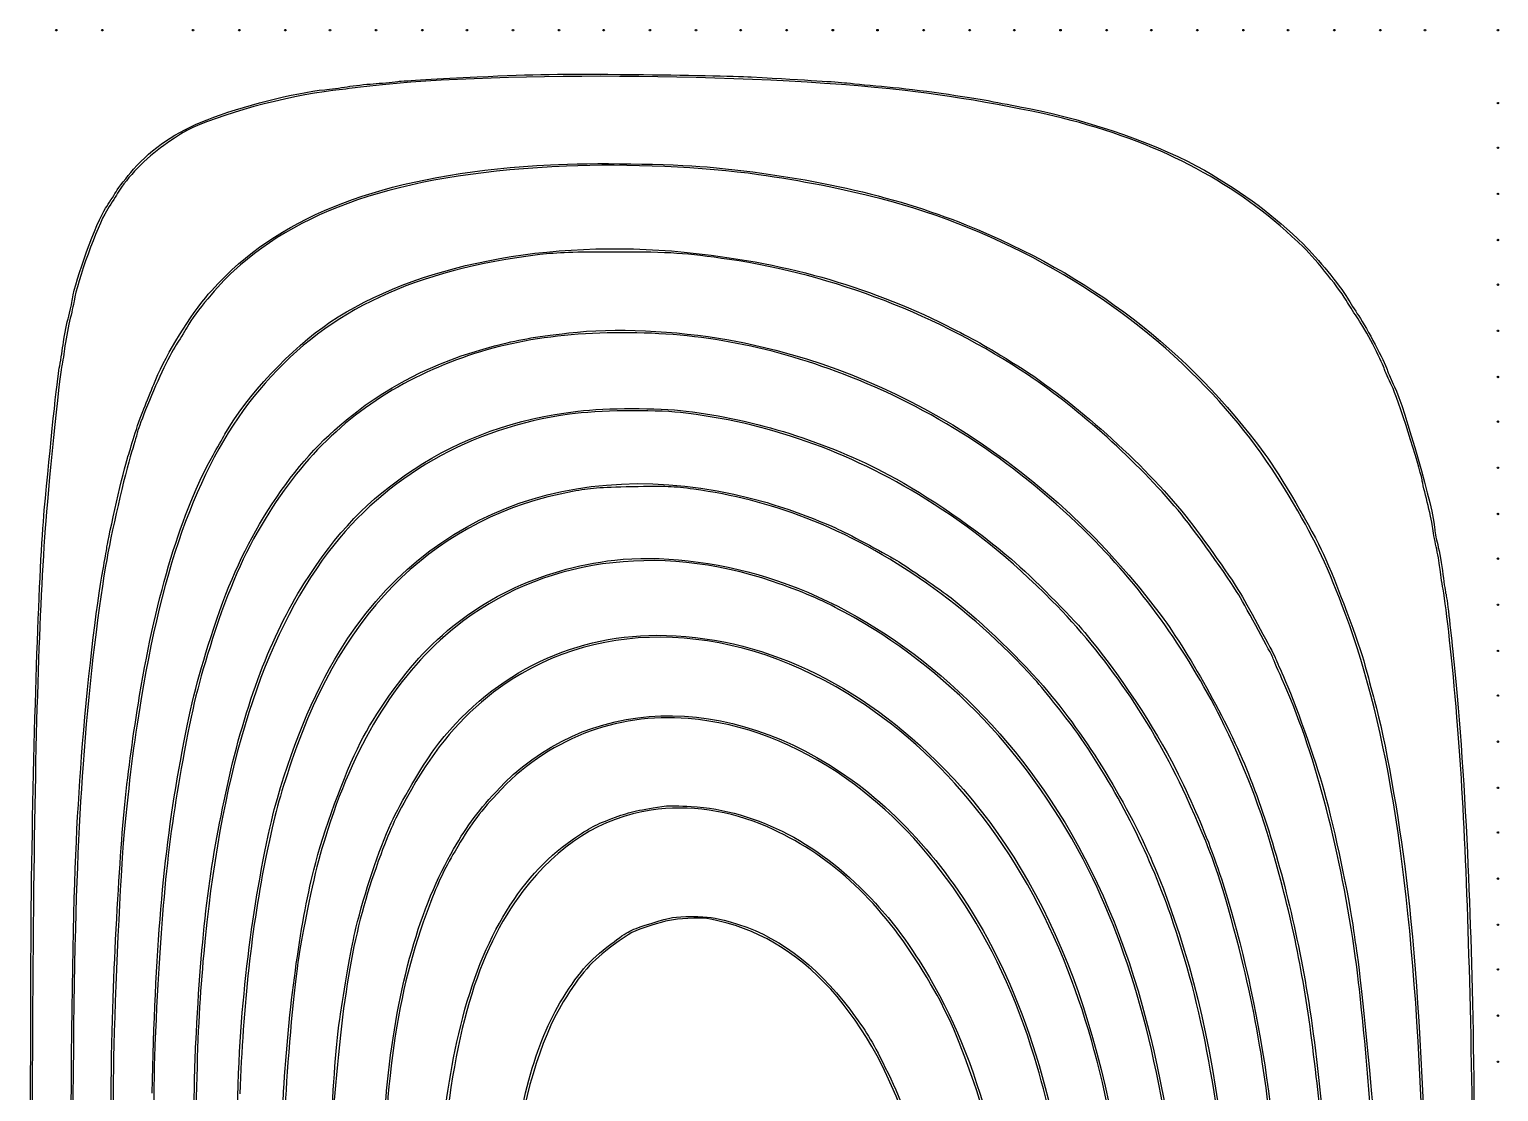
# Model space of a CAD drawing. Header units: millimetres. Extents: x 2 to 2088, y -91 to 1995.
# Drawn here: x 1058 to 2088, y 1251 to 1995 of the extents above; entities that cross this region are included whole.
import ezdxf

# ---------------------------------------------------------------- set-up
doc = ezdxf.new("R2010")
doc.units = ezdxf.units.MM
doc.layers.add('Image', color=7, linetype='CONTINUOUS')

msp = doc.modelspace()

# ---------------------------------------------------------------- linework, layer by layer
at = {"layer": 'Image', "color": 7}
for points in [[(1076.5494, 1994.544769)], [(1108.887, 1994.544769)], [(1172.5191, 1994.544769)], [(1204.8568, 1994.544769)], [(1237.1944, 1994.544769)], [(1268.4889, 1994.544769)], [(1300.8266, 1994.544769)], [(1333.1642, 1994.544769)], [(1364.4587, 1994.544769)], [(1396.7963, 1994.544769)], [(1429.134, 1994.544769)], [(1460.4285, 1994.544769)], [(1492.7661, 1994.544769)], [(1525.1037, 1994.544769)], [(1556.3982, 1994.544769)], [(1588.7359, 1994.544769)], [(1621.0735, 1994.544769)], [(1652.368, 1994.544769)], [(1684.7056, 1994.544769)], [(1717.0433, 1994.544769)], [(1748.3378, 1994.544769)], [(1780.6754, 1994.544769)], [(1813.013, 1994.544769)], [(1844.3075, 1994.544769)], [(1876.6452, 1994.544769)], [(1908.9828, 1994.544769)], [(1940.2773, 1994.544769)], [(1972.6149, 1994.544769)], [(2004.9526, 1994.544769)], [(2036.2471, 1994.544769)], [(2087.3614, 1994.544769)], [(2087.3614, 1943.430436)], [(2087.3614, 1912.135946)], [(2087.3614, 1879.79831)], [(2087.3614, 1847.46067)], [(2087.3614, 1816.16618)], [(2087.3614, 1783.82854)], [(2087.3614, 1751.4909)], [(2087.3614, 1720.19641)], [(2087.3614, 1687.85877)], [(2087.3614, 1655.52113)], [(2087.3614, 1624.22664)], [(2087.3614, 1591.889)], [(2087.3614, 1559.55136)], [(2087.3614, 1528.25687)], [(2087.3614, 1495.91923)], [(2087.3614, 1463.58159)], [(2087.3614, 1432.2871)], [(2087.3614, 1399.94946)], [(2087.3614, 1367.61182)], [(2087.3614, 1336.31733)], [(2087.3614, 1303.9797)], [(2087.3614, 1271.64206)]]:
    msp.add_lwpolyline(points, close=True, dxfattribs=at)
for points in [[(1076.5494, 1994.544769), (1076.5494, 1994.831635), (1076.7841, 1995.066344), (1077.071, 1995.066344)], [(1077.071, 1994.023194), (1076.7841, 1994.023194), (1076.5494, 1994.257903), (1076.5494, 1994.544769)], [(1077.071, 1995.066344), (1077.3578, 1995.066344), (1077.5925, 1994.831635), (1077.5925, 1994.544769)], [(1077.5925, 1994.544769), (1077.5925, 1994.257903), (1077.3578, 1994.023194), (1077.071, 1994.023194)], [(1108.887, 1994.544769), (1108.887, 1994.831635), (1109.1217, 1995.066344), (1109.4086, 1995.066344)], [(1109.4086, 1994.023194), (1109.1217, 1994.023194), (1108.887, 1994.257903), (1108.887, 1994.544769)], [(1109.4086, 1995.066344), (1109.6955, 1995.066344), (1109.9302, 1994.831635), (1109.9302, 1994.544769)], [(1109.9302, 1994.544769), (1109.9302, 1994.257903), (1109.6955, 1994.023194), (1109.4086, 1994.023194)], [(1172.5191, 1994.544769), (1172.5191, 1994.831635), (1172.7539, 1995.066344), (1173.0407, 1995.066344)], [(1173.0407, 1994.023194), (1172.7539, 1994.023194), (1172.5191, 1994.257903), (1172.5191, 1994.544769)], [(1173.0407, 1995.066344), (1173.3276, 1995.066344), (1173.5623, 1994.831635), (1173.5623, 1994.544769)], [(1173.5623, 1994.544769), (1173.5623, 1994.257903), (1173.3276, 1994.023194), (1173.0407, 1994.023194)], [(1204.8568, 1994.544769), (1204.8568, 1994.831635), (1205.0915, 1995.066344), (1205.3784, 1995.066344)], [(1205.3784, 1994.023194), (1205.0915, 1994.023194), (1204.8568, 1994.257903), (1204.8568, 1994.544769)], [(1205.3784, 1995.066344), (1205.6652, 1995.066344), (1205.8999, 1994.831635), (1205.8999, 1994.544769)], [(1205.8999, 1994.544769), (1205.8999, 1994.257903), (1205.6652, 1994.023194), (1205.3784, 1994.023194)], [(1237.1944, 1994.544769), (1237.1944, 1994.831635), (1237.4291, 1995.066344), (1237.716, 1995.066344)], [(1237.716, 1994.023194), (1237.4291, 1994.023194), (1237.1944, 1994.257903), (1237.1944, 1994.544769)], [(1237.716, 1995.066344), (1238.0029, 1995.066344), (1238.2376, 1994.831635), (1238.2376, 1994.544769)], [(1238.2376, 1994.544769), (1238.2376, 1994.257903), (1238.0029, 1994.023194), (1237.716, 1994.023194)], [(1268.4889, 1994.544769), (1268.4889, 1994.831635), (1268.7236, 1995.066344), (1269.0105, 1995.066344)], [(1269.0105, 1994.023194), (1268.7236, 1994.023194), (1268.4889, 1994.257903), (1268.4889, 1994.544769)], [(1269.0105, 1995.066344), (1269.2974, 1995.066344), (1269.5321, 1994.831635), (1269.5321, 1994.544769)], [(1269.5321, 1994.544769), (1269.5321, 1994.257903), (1269.2974, 1994.023194), (1269.0105, 1994.023194)], [(1300.8266, 1994.544769), (1300.8266, 1994.831635), (1301.0613, 1995.066344), (1301.3481, 1995.066344)], [(1301.3481, 1994.023194), (1301.0613, 1994.023194), (1300.8266, 1994.257903), (1300.8266, 1994.544769)], [(1301.3481, 1995.066344), (1301.635, 1995.066344), (1301.8697, 1994.831635), (1301.8697, 1994.544769)], [(1301.8697, 1994.544769), (1301.8697, 1994.257903), (1301.635, 1994.023194), (1301.3481, 1994.023194)], [(1333.1642, 1994.544769), (1333.1642, 1994.831635), (1333.3989, 1995.066344), (1333.6858, 1995.066344)], [(1333.6858, 1994.023194), (1333.3989, 1994.023194), (1333.1642, 1994.257903), (1333.1642, 1994.544769)], [(1333.6858, 1995.066344), (1333.9726, 1995.066344), (1334.2073, 1994.831635), (1334.2073, 1994.544769)], [(1334.2073, 1994.544769), (1334.2073, 1994.257903), (1333.9726, 1994.023194), (1333.6858, 1994.023194)], [(1364.4587, 1994.544769), (1364.4587, 1994.831635), (1364.6934, 1995.066344), (1364.9803, 1995.066344)], [(1364.9803, 1994.023194), (1364.6934, 1994.023194), (1364.4587, 1994.257903), (1364.4587, 1994.544769)], [(1364.9803, 1995.066344), (1365.2671, 1995.066344), (1365.5018, 1994.831635), (1365.5018, 1994.544769)], [(1365.5018, 1994.544769), (1365.5018, 1994.257903), (1365.2671, 1994.023194), (1364.9803, 1994.023194)], [(1396.7963, 1994.544769), (1396.7963, 1994.831635), (1397.031, 1995.066344), (1397.3179, 1995.066344)], [(1397.3179, 1994.023194), (1397.031, 1994.023194), (1396.7963, 1994.257903), (1396.7963, 1994.544769)], [(1397.3179, 1995.066344), (1397.6048, 1995.066344), (1397.8395, 1994.831635), (1397.8395, 1994.544769)], [(1397.8395, 1994.544769), (1397.8395, 1994.257903), (1397.6048, 1994.023194), (1397.3179, 1994.023194)], [(1429.134, 1994.544769), (1429.134, 1994.831635), (1429.3687, 1995.066344), (1429.6555, 1995.066344)], [(1429.6555, 1994.023194), (1429.3687, 1994.023194), (1429.134, 1994.257903), (1429.134, 1994.544769)], [(1429.6555, 1995.066344), (1429.9424, 1995.066344), (1430.1771, 1994.831635), (1430.1771, 1994.544769)], [(1430.1771, 1994.544769), (1430.1771, 1994.257903), (1429.9424, 1994.023194), (1429.6555, 1994.023194)], [(1460.4285, 1994.544769), (1460.4285, 1994.831635), (1460.6632, 1995.066344), (1460.95, 1995.066344)], [(1460.95, 1994.023194), (1460.6632, 1994.023194), (1460.4285, 1994.257903), (1460.4285, 1994.544769)], [(1460.95, 1995.066344), (1461.2369, 1995.066344), (1461.4716, 1994.831635), (1461.4716, 1994.544769)], [(1461.4716, 1994.544769), (1461.4716, 1994.257903), (1461.2369, 1994.023194), (1460.95, 1994.023194)], [(1492.7661, 1994.544769), (1492.7661, 1994.831635), (1493.0008, 1995.066344), (1493.2877, 1995.066344)], [(1493.2877, 1994.023194), (1493.0008, 1994.023194), (1492.7661, 1994.257903), (1492.7661, 1994.544769)], [(1493.2877, 1995.066344), (1493.5745, 1995.066344), (1493.8092, 1994.831635), (1493.8092, 1994.544769)], [(1493.8092, 1994.544769), (1493.8092, 1994.257903), (1493.5745, 1994.023194), (1493.2877, 1994.023194)], [(1525.1037, 1994.544769), (1525.1037, 1994.831635), (1525.3384, 1995.066344), (1525.6253, 1995.066344)], [(1525.6253, 1994.023194), (1525.3384, 1994.023194), (1525.1037, 1994.257903), (1525.1037, 1994.544769)], [(1525.6253, 1995.066344), (1525.9122, 1995.066344), (1526.1469, 1994.831635), (1526.1469, 1994.544769)], [(1526.1469, 1994.544769), (1526.1469, 1994.257903), (1525.9122, 1994.023194), (1525.6253, 1994.023194)], [(1556.3982, 1994.544769), (1556.3982, 1994.831635), (1556.6329, 1995.066344), (1556.9198, 1995.066344)], [(1556.9198, 1994.023194), (1556.6329, 1994.023194), (1556.3982, 1994.257903), (1556.3982, 1994.544769)], [(1556.9198, 1995.066344), (1557.2067, 1995.066344), (1557.4414, 1994.831635), (1557.4414, 1994.544769)], [(1557.4414, 1994.544769), (1557.4414, 1994.257903), (1557.2067, 1994.023194), (1556.9198, 1994.023194)], [(1588.7359, 1994.544769), (1588.7359, 1994.831635), (1588.9706, 1995.066344), (1589.2574, 1995.066344)], [(1589.2574, 1994.023194), (1588.9706, 1994.023194), (1588.7359, 1994.257903), (1588.7359, 1994.544769)], [(1589.2574, 1995.066344), (1589.5443, 1995.066344), (1589.779, 1994.831635), (1589.779, 1994.544769)], [(1589.779, 1994.544769), (1589.779, 1994.257903), (1589.5443, 1994.023194), (1589.2574, 1994.023194)], [(1621.0735, 1994.544769), (1621.0735, 1994.831635), (1621.3082, 1995.066344), (1621.5951, 1995.066344)], [(1621.5951, 1994.023194), (1621.3082, 1994.023194), (1621.0735, 1994.257903), (1621.0735, 1994.544769)], [(1621.5951, 1995.066344), (1621.8819, 1995.066344), (1622.1166, 1994.831635), (1622.1166, 1994.544769)], [(1622.1166, 1994.544769), (1622.1166, 1994.257903), (1621.8819, 1994.023194), (1621.5951, 1994.023194)], [(1652.368, 1994.544769), (1652.368, 1994.831635), (1652.6027, 1995.066344), (1652.8896, 1995.066344)], [(1652.8896, 1994.023194), (1652.6027, 1994.023194), (1652.368, 1994.257903), (1652.368, 1994.544769)], [(1652.8896, 1995.066344), (1653.1764, 1995.066344), (1653.4111, 1994.831635), (1653.4111, 1994.544769)], [(1653.4111, 1994.544769), (1653.4111, 1994.257903), (1653.1764, 1994.023194), (1652.8896, 1994.023194)], [(1684.7056, 1994.544769), (1684.7056, 1994.831635), (1684.9403, 1995.066344), (1685.2272, 1995.066344)], [(1685.2272, 1994.023194), (1684.9403, 1994.023194), (1684.7056, 1994.257903), (1684.7056, 1994.544769)], [(1685.2272, 1995.066344), (1685.5141, 1995.066344), (1685.7488, 1994.831635), (1685.7488, 1994.544769)], [(1685.7488, 1994.544769), (1685.7488, 1994.257903), (1685.5141, 1994.023194), (1685.2272, 1994.023194)], [(1717.0433, 1994.544769), (1717.0433, 1994.831635), (1717.278, 1995.066344), (1717.5648, 1995.066344)], [(1717.5648, 1994.023194), (1717.278, 1994.023194), (1717.0433, 1994.257903), (1717.0433, 1994.544769)], [(1717.5648, 1995.066344), (1717.8517, 1995.066344), (1718.0864, 1994.831635), (1718.0864, 1994.544769)], [(1718.0864, 1994.544769), (1718.0864, 1994.257903), (1717.8517, 1994.023194), (1717.5648, 1994.023194)], [(1748.3378, 1994.544769), (1748.3378, 1994.831635), (1748.5725, 1995.066344), (1748.8593, 1995.066344)], [(1748.8593, 1994.023194), (1748.5725, 1994.023194), (1748.3378, 1994.257903), (1748.3378, 1994.544769)], [(1748.8593, 1995.066344), (1749.1462, 1995.066344), (1749.3809, 1994.831635), (1749.3809, 1994.544769)], [(1749.3809, 1994.544769), (1749.3809, 1994.257903), (1749.1462, 1994.023194), (1748.8593, 1994.023194)], [(1780.6754, 1994.544769), (1780.6754, 1994.831635), (1780.9101, 1995.066344), (1781.197, 1995.066344)], [(1781.197, 1994.023194), (1780.9101, 1994.023194), (1780.6754, 1994.257903), (1780.6754, 1994.544769)], [(1781.197, 1995.066344), (1781.4838, 1995.066344), (1781.7185, 1994.831635), (1781.7185, 1994.544769)], [(1781.7185, 1994.544769), (1781.7185, 1994.257903), (1781.4838, 1994.023194), (1781.197, 1994.023194)], [(1813.013, 1994.544769), (1813.013, 1994.831635), (1813.2477, 1995.066344), (1813.5346, 1995.066344)], [(1813.5346, 1994.023194), (1813.2477, 1994.023194), (1813.013, 1994.257903), (1813.013, 1994.544769)], [(1813.5346, 1995.066344), (1813.8215, 1995.066344), (1814.0562, 1994.831635), (1814.0562, 1994.544769)], [(1814.0562, 1994.544769), (1814.0562, 1994.257903), (1813.8215, 1994.023194), (1813.5346, 1994.023194)], [(1844.3075, 1994.544769), (1844.3075, 1994.831635), (1844.5422, 1995.066344), (1844.8291, 1995.066344)], [(1844.8291, 1994.023194), (1844.5422, 1994.023194), (1844.3075, 1994.257903), (1844.3075, 1994.544769)], [(1844.8291, 1995.066344), (1845.116, 1995.066344), (1845.3507, 1994.831635), (1845.3507, 1994.544769)], [(1845.3507, 1994.544769), (1845.3507, 1994.257903), (1845.116, 1994.023194), (1844.8291, 1994.023194)], [(1876.6452, 1994.544769), (1876.6452, 1994.831635), (1876.8799, 1995.066344), (1877.1667, 1995.066344)], [(1877.1667, 1994.023194), (1876.8799, 1994.023194), (1876.6452, 1994.257903), (1876.6452, 1994.544769)], [(1877.1667, 1995.066344), (1877.4536, 1995.066344), (1877.6883, 1994.831635), (1877.6883, 1994.544769)], [(1877.6883, 1994.544769), (1877.6883, 1994.257903), (1877.4536, 1994.023194), (1877.1667, 1994.023194)], [(1908.9828, 1994.544769), (1908.9828, 1994.831635), (1909.2175, 1995.066344), (1909.5044, 1995.066344)], [(1909.5044, 1994.023194), (1909.2175, 1994.023194), (1908.9828, 1994.257903), (1908.9828, 1994.544769)], [(1909.5044, 1995.066344), (1909.7912, 1995.066344), (1910.026, 1994.831635), (1910.026, 1994.544769)], [(1910.026, 1994.544769), (1910.026, 1994.257903), (1909.7912, 1994.023194), (1909.5044, 1994.023194)], [(1940.2773, 1994.544769), (1940.2773, 1994.831635), (1940.512, 1995.066344), (1940.7989, 1995.066344)], [(1940.7989, 1994.023194), (1940.512, 1994.023194), (1940.2773, 1994.257903), (1940.2773, 1994.544769)], [(1940.7989, 1995.066344), (1941.0857, 1995.066344), (1941.3204, 1994.831635), (1941.3204, 1994.544769)], [(1941.3204, 1994.544769), (1941.3204, 1994.257903), (1941.0857, 1994.023194), (1940.7989, 1994.023194)], [(1972.6149, 1994.544769), (1972.6149, 1994.831635), (1972.8496, 1995.066344), (1973.1365, 1995.066344)], [(1973.1365, 1994.023194), (1972.8496, 1994.023194), (1972.6149, 1994.257903), (1972.6149, 1994.544769)], [(1973.1365, 1995.066344), (1973.4234, 1995.066344), (1973.6581, 1994.831635), (1973.6581, 1994.544769)], [(1973.6581, 1994.544769), (1973.6581, 1994.257903), (1973.4234, 1994.023194), (1973.1365, 1994.023194)], [(2004.9526, 1994.544769), (2004.9526, 1994.831635), (2005.1873, 1995.066344), (2005.4741, 1995.066344)], [(2005.4741, 1994.023194), (2005.1873, 1994.023194), (2004.9526, 1994.257903), (2004.9526, 1994.544769)], [(2005.4741, 1995.066344), (2005.761, 1995.066344), (2005.9957, 1994.831635), (2005.9957, 1994.544769)], [(2005.9957, 1994.544769), (2005.9957, 1994.257903), (2005.761, 1994.023194), (2005.4741, 1994.023194)], [(2036.2471, 1994.544769), (2036.2471, 1994.831635), (2036.4818, 1995.066344), (2036.7686, 1995.066344)], [(2036.7686, 1994.023194), (2036.4818, 1994.023194), (2036.2471, 1994.257903), (2036.2471, 1994.544769)], [(2036.7686, 1995.066344), (2037.0555, 1995.066344), (2037.2902, 1994.831635), (2037.2902, 1994.544769)], [(2037.2902, 1994.544769), (2037.2902, 1994.257903), (2037.0555, 1994.023194), (2036.7686, 1994.023194)], [(2087.3614, 1994.544769), (2087.3614, 1994.831635), (2087.5961, 1995.066344), (2087.883, 1995.066344)], [(2087.883, 1994.023194), (2087.5961, 1994.023194), (2087.3614, 1994.257903), (2087.3614, 1994.544769)], [(2087.883, 1995.066344), (2088.1698, 1995.066344), (2088.4045, 1994.831635), (2088.4045, 1994.544769)], [(2088.4045, 1994.544769), (2088.4045, 1994.257903), (2088.1698, 1994.023194), (2087.883, 1994.023194)], [(1672.1878, 1952.273314), (1562.216, 1964.637251), (1376.4509, 1965.629819), (1288.3088, 1954.324431)], [(1299.2618, 1956.962547), (1304.4254, 1957.321424), (1312.1708, 1958.04653), (1316.4738, 1958.573895)], [(1316.4738, 1958.573895), (1320.7768, 1959.10126), (1345.8906, 1960.542278), (1372.2823, 1961.776158)], [(1372.2823, 1961.776158), (1414.0095, 1963.727014), (1428.3613, 1963.942737), (1482.3346, 1963.430365)], [(1482.3346, 1963.430365), (1516.4717, 1963.106298), (1553.3209, 1962.351427), (1564.2218, 1961.752873)], [(1564.2218, 1961.752873), (1607.045, 1959.401511), (1621.986, 1958.461753), (1631.505, 1957.520897)], [(1631.505, 1957.520897), (1636.9555, 1956.982174), (1649.6297, 1955.786094), (1659.67, 1954.862941)], [(1271.0968, 1952.232866), (1238.4706, 1948.451584), (1190.1551, 1935.258067), (1168.5265, 1924.22396)], [(1182.9506, 1931.755259), (1206.2488, 1940.970184), (1244.8788, 1950.849762), (1265.3595, 1952.831192)], [(1265.3595, 1952.831192), (1269.0887, 1953.191985), (1276.13, 1954.122323), (1281.0067, 1954.898612)], [(1288.3088, 1954.324431), (1284.0058, 1953.772515), (1276.2604, 1952.831311), (1271.0968, 1952.232866)], [(1281.0067, 1954.898612), (1285.8834, 1955.6749), (1294.0982, 1956.603671), (1299.2618, 1956.962547)], [(1659.67, 1954.862941), (1680.8532, 1952.915266), (1714.788, 1948.162328), (1734.2552, 1944.416482)], [(1794.4493, 1929.799495), (1765.9719, 1937.77457), (1710.5746, 1947.957557), (1672.1878, 1952.273314)], [(1734.2552, 1944.416482), (1741.7138, 1942.981329), (1752.9798, 1940.812783), (1759.2908, 1939.59749)], [(1759.2908, 1939.59749), (1801.065, 1931.553229), (1853.0773, 1913.255838), (1882.0915, 1896.39752)], [(2087.3614, 1943.430436), (2087.3614, 1943.717302), (2087.5961, 1943.952011), (2087.883, 1943.952011)], [(2087.883, 1942.908861), (2087.5961, 1942.908861), (2087.3614, 1943.14357), (2087.3614, 1943.430436)], [(2087.883, 1943.952011), (2088.1698, 1943.952011), (2088.4045, 1943.717302), (2088.4045, 1943.430436)], [(2088.4045, 1943.430436), (2088.4045, 1943.14357), (2088.1698, 1942.908861), (2087.883, 1942.908861)], [(1131.2901, 1897.04095), (1144.6999, 1912.323685), (1160.2636, 1922.782046), (1182.9506, 1931.755259)], [(1951.5854, 1842.39523), (1909.064, 1883.91619), (1859.1494, 1911.680354), (1794.4493, 1929.799495)], [(1168.5265, 1924.22396), (1166.2692, 1923.072359), (1159.0854, 1918.388301), (1152.5627, 1913.814941)], [(1152.5627, 1913.814941), (1139.9344, 1904.960765), (1126.8258, 1891.43043), (1120.0396, 1880.24553)], [(2087.3614, 1912.135946), (2087.3614, 1912.422812), (2087.5961, 1912.657521), (2087.883, 1912.657521)], [(2087.883, 1911.614371), (2087.5961, 1911.614371), (2087.3614, 1911.84908), (2087.3614, 1912.135946)], [(2087.883, 1912.657521), (2088.1698, 1912.657521), (2088.4045, 1912.422812), (2088.4045, 1912.135946)], [(2088.4045, 1912.135946), (2088.4045, 1911.84908), (2088.1698, 1911.614371), (2087.883, 1911.614371)], [(1118.9929, 1881.27966), (1120.8786, 1884.38933), (1126.4124, 1891.48191), (1131.2901, 1897.04095)], [(1200.2781, 1826.64465), (1249.0397, 1871.24331), (1320.3229, 1894.72566), (1423.6339, 1900.223278)], [(1434.7261, 1899.23219), (1324.515, 1894.54762), (1251.3154, 1871.50119), (1201.4768, 1825.79519)], [(1423.6339, 1900.223278), (1452.3184, 1901.749703), (1508.354, 1900.947679), (1533.4489, 1898.65152)], [(1569.4376, 1893.25677), (1531.2995, 1898.64688), (1477.3039, 1901.041974), (1434.7261, 1899.23219)], [(1533.4489, 1898.65152), (1603.1268, 1892.27607), (1663.7221, 1878.76613), (1714.7713, 1858.22507)], [(1882.0915, 1896.39752), (1910.9117, 1879.65192), (1930.6578, 1864.89327), (1951.5844, 1844.45699)], [(1654.4543, 1876.58599), (1629.6849, 1883.02242), (1598.2822, 1889.1801), (1569.4376, 1893.25677)], [(1111.657, 1869.77919), (1113.806, 1872.99478), (1117.1071, 1878.16999), (1118.9929, 1881.27966)], [(1120.0396, 1880.24553), (1118.1499, 1877.1309), (1114.6732, 1871.53135), (1112.3137, 1867.80209)], [(1877.817, 1749.87885), (1818.6505, 1809.72931), (1739.9637, 1854.36602), (1654.4543, 1876.58599)], [(2087.3614, 1879.79831), (2087.3614, 1880.08517), (2087.5961, 1880.31988), (2087.883, 1880.31988)], [(2087.883, 1879.27673), (2087.5961, 1879.27673), (2087.3614, 1879.51144), (2087.3614, 1879.79831)], [(2087.883, 1880.31988), (2088.1698, 1880.31988), (2088.4045, 1880.08517), (2088.4045, 1879.79831)], [(2088.4045, 1879.79831), (2088.4045, 1879.51144), (2088.1698, 1879.27673), (2087.883, 1879.27673)], [(1088.4707, 1806.25626), (1090.2753, 1819.02883), (1105.3606, 1860.35762), (1111.657, 1869.77919)], [(1112.3137, 1867.80209), (1105.8767, 1857.62849), (1091.7338, 1818.4657), (1089.5225, 1804.69153)], [(1714.7713, 1858.22507), (1802.3772, 1822.97442), (1870.3389, 1770.88282), (1924.4443, 1697.51393)], [(1269.0105, 1789.84258), (1328.7983, 1829.90679), (1422.2623, 1848.41331), (1517.2801, 1839.00173)], [(1951.5844, 1844.45699), (1961.65, 1834.62721), (1976.9133, 1815.9646), (1982.3855, 1806.79591)], [(2087.3614, 1847.46067), (2087.3614, 1847.74753), (2087.5961, 1847.98224), (2087.883, 1847.98224)], [(2087.883, 1846.93909), (2087.5961, 1846.93909), (2087.3614, 1847.1738), (2087.3614, 1847.46067)], [(2087.883, 1847.98224), (2088.1698, 1847.98224), (2088.4045, 1847.74753), (2088.4045, 1847.46067)], [(2088.4045, 1847.46067), (2088.4045, 1847.1738), (2088.1698, 1846.93909), (2087.883, 1846.93909)], [(1416.0946, 1837.21096), (1328.648, 1826.64652), (1268.6689, 1798.618), (1223.4452, 1747.18508)], [(1469.8168, 1839.05484), (1439.2877, 1839.09214), (1428.6408, 1838.72667), (1416.0946, 1837.21096)], [(1549.0962, 1833.83125), (1517.7147, 1838.39175), (1508.365, 1839.00778), (1469.8168, 1839.05484)], [(1517.2801, 1839.00173), (1586.1217, 1832.18292), (1644.3387, 1815.90641), (1701.396, 1787.52592)], [(1758.7693, 1752.6997), (1696.0999, 1794.58433), (1622.0837, 1823.22436), (1549.0962, 1833.83125)], [(1982.5548, 1803.64838), (1977.5569, 1812.42474), (1960.7726, 1833.42415), (1951.5854, 1842.39523)], [(1201.4768, 1825.79519), (1190.369, 1815.60836), (1175.0128, 1797.10442), (1168.8135, 1786.43641)], [(1181.8539, 1807.21518), (1186.3134, 1812.71196), (1194.6042, 1821.45522), (1200.2781, 1826.64465)], [(2087.3614, 1816.16618), (2087.3614, 1816.45304), (2087.5961, 1816.68775), (2087.883, 1816.68775)], [(2087.883, 1815.6446), (2087.5961, 1815.6446), (2087.3614, 1815.87931), (2087.3614, 1816.16618)], [(2087.883, 1816.68775), (2088.1698, 1816.68775), (2088.4045, 1816.45304), (2088.4045, 1816.16618)], [(2088.4045, 1816.16618), (2088.4045, 1815.87931), (2088.1698, 1815.6446), (2087.883, 1815.6446)], [(1085.3471, 1792.17374), (1086.7003, 1797.33733), (1088.1059, 1803.67446), (1088.4707, 1806.25626)], [(1089.5225, 1804.69153), (1089.1541, 1802.3966), (1087.7629, 1796.05947), (1086.4311, 1790.60901)], [(1145.3736, 1746.19535), (1152.3708, 1764.07361), (1167.8239, 1789.92172), (1181.8539, 1807.21518)], [(1982.3855, 1806.79591), (1984.1036, 1803.9173), (1987.6947, 1798.27616), (1990.3658, 1794.26003)], [(1989.8582, 1792.17374), (1987.4749, 1795.61613), (1984.1884, 1800.77972), (1982.5548, 1803.64838)], [(1990.3658, 1794.26003), (1996.2758, 1785.37396), (2008.3799, 1762.44062), (2010.1863, 1756.70665)], [(1081.8091, 1773.91862), (1082.4019, 1778.79534), (1083.994, 1787.01014), (1085.3471, 1792.17374)], [(1086.4311, 1790.60901), (1085.0992, 1785.15855), (1083.5074, 1776.47433), (1082.8936, 1771.31074)], [(1168.8135, 1786.43641), (1166.6464, 1782.70715), (1163.1879, 1777.07414), (1161.1279, 1773.91862)], [(1195.2529, 1711.32964), (1210.1339, 1737.86464), (1241.8922, 1771.67044), (1269.0105, 1789.84258)], [(1473.9894, 1782.51055), (1416.7687, 1782.33904), (1372.7632, 1772.74477), (1328.6214, 1750.81677)], [(1384.3415, 1773.26348), (1401.0052, 1777.64833), (1410.6717, 1779.33426), (1436.436, 1782.3493)], [(1436.436, 1782.3493), (1468.414, 1786.0915), (1510.6125, 1784.24422), (1548.5746, 1777.44033)], [(1634.1009, 1751.47366), (1579.7358, 1772.83133), (1528.9532, 1782.6753), (1473.9894, 1782.51055)], [(1701.396, 1787.52592), (1720.8737, 1777.83766), (1727.1713, 1774.26769), (1751.2857, 1759.24464)], [(2008.0857, 1757.67121), (2006.1699, 1763.57345), (1994.9327, 1784.84417), (1989.8582, 1792.17374)], [(2087.3614, 1783.82854), (2087.3614, 1784.1154), (2087.5961, 1784.35011), (2087.883, 1784.35011)], [(2087.883, 1783.30696), (2087.5961, 1783.30696), (2087.3614, 1783.54167), (2087.3614, 1783.82854)], [(2087.883, 1784.35011), (2088.1698, 1784.35011), (2088.4045, 1784.1154), (2088.4045, 1783.82854)], [(2088.4045, 1783.82854), (2088.4045, 1783.54167), (2088.1698, 1783.30696), (2087.883, 1783.30696)], [(1079.1842, 1757.7498), (1080.0352, 1761.76592), (1081.2164, 1769.04189), (1081.8091, 1773.91862)], [(1161.1279, 1773.91862), (1156.0171, 1766.08968), (1146.6405, 1746.17664), (1139.6893, 1728.3893)], [(1275.9683, 1717.6026), (1306.7921, 1744.14841), (1341.5628, 1762.00678), (1384.3415, 1773.26348)], [(1548.5746, 1777.44033), (1666.9237, 1756.2288), (1773.8095, 1688.15021), (1851.7014, 1584.37019)], [(1082.8936, 1771.31074), (1082.2799, 1766.14715), (1081.3055, 1760.28271), (1080.7284, 1758.27866)], [(1068.7064, 1658.129), (1072.7797, 1702.70348), (1077.9633, 1751.98782), (1079.1842, 1757.7498)], [(1080.7284, 1758.27866), (1079.4906, 1753.98052), (1070.8717, 1668.96604), (1069.306, 1645.61121)], [(1802.0684, 1639.8977), (1752.1512, 1689.86388), (1696.0267, 1727.14574), (1634.1009, 1751.47366)], [(1751.2857, 1759.24464), (1789.9878, 1735.13357), (1839.615, 1690.76793), (1869.0695, 1653.94847)], [(1863.6655, 1658.129), (1835.3908, 1691.83179), (1793.9777, 1729.16842), (1758.7693, 1752.6997)], [(2013.5176, 1745.36646), (2011.2609, 1749.88237), (2008.8165, 1755.4195), (2008.0857, 1757.67121)], [(2010.1863, 1756.70665), (2010.9093, 1754.41172), (2013.2505, 1749.01342), (2015.3891, 1744.71043)], [(2087.3614, 1751.4909), (2087.3614, 1751.77776), (2087.5961, 1752.01247), (2087.883, 1752.01247)], [(2087.883, 1750.96932), (2087.5961, 1750.96932), (2087.3614, 1751.20403), (2087.3614, 1751.4909)], [(2087.883, 1752.01247), (2088.1698, 1752.01247), (2088.4045, 1751.77776), (2088.4045, 1751.4909)], [(2088.4045, 1751.4909), (2088.4045, 1751.20403), (2088.1698, 1750.96932), (2087.883, 1750.96932)], [(1223.4452, 1747.18508), (1181.0245, 1698.93992), (1153.4871, 1628.85079), (1136.6105, 1526.17057)], [(1138.4985, 1729.27878), (1140.5006, 1734.03693), (1143.5944, 1741.64938), (1145.3736, 1746.19535)], [(1328.6214, 1750.81677), (1285.0218, 1729.1581), (1250.7927, 1696.95069), (1223.4638, 1651.87011)], [(1944.636, 1662.76831), (1924.4583, 1697.08664), (1905.248, 1722.13075), (1877.817, 1749.87885)], [(2034.6909, 1679.51357), (2033.1623, 1688.57711), (2017.4031, 1737.5912), (2013.5176, 1745.36646)], [(2015.3891, 1744.71043), (2021.9843, 1731.44014), (2043.5491, 1655.59851), (2043.5491, 1645.67401)], [(1131.7151, 1709.98051), (1133.4439, 1715.83642), (1136.4964, 1724.52064), (1138.4985, 1729.27878)], [(1139.6893, 1728.3893), (1136.5176, 1720.27328), (1133.9226, 1713.21911), (1133.9226, 1712.71337)], [(1437.0188, 1725.43098), (1367.5925, 1715.90054), (1308.2345, 1681.98668), (1267.8296, 1628.76577)], [(1327.9484, 1686.93348), (1360.5266, 1708.54991), (1399.6337, 1722.39231), (1442.6949, 1727.54926)], [(1514.6722, 1726.5295), (1495.1081, 1728.65798), (1456.5532, 1728.11257), (1437.0188, 1725.43098)], [(1442.6949, 1727.54926), (1462.8573, 1729.96388), (1498.3665, 1729.99365), (1518.8448, 1727.61306)], [(1686.6766, 1665.94997), (1632.6464, 1699.52918), (1574.4493, 1720.02604), (1514.6722, 1726.5295)], [(1518.8448, 1727.61306), (1566.0962, 1722.12023), (1618.0082, 1705.79364), (1660.6786, 1683.00564)], [(2087.3614, 1720.19641), (2087.3614, 1720.48328), (2087.5961, 1720.71798), (2087.883, 1720.71798)], [(2087.883, 1720.71798), (2088.1698, 1720.71798), (2088.4045, 1720.48328), (2088.4045, 1720.19641)], [(1133.9226, 1712.71337), (1133.9226, 1712.20763), (1132.1046, 1705.93903), (1129.8826, 1698.78315)], [(1187.0433, 1696.72554), (1189.7889, 1701.60227), (1193.4832, 1708.17411), (1195.2529, 1711.32964)], [(1222.4053, 1652.91326), (1238.7583, 1679.78995), (1255.4011, 1699.88991), (1275.9683, 1717.6026)], [(2087.883, 1719.67483), (2087.5961, 1719.67483), (2087.3614, 1719.90954), (2087.3614, 1720.19641)], [(2088.4045, 1720.19641), (2088.4045, 1719.90954), (2088.1698, 1719.67483), (2087.883, 1719.67483)], [(1126.9871, 1694.63924), (1127.8587, 1697.22104), (1129.9863, 1704.12461), (1131.7151, 1709.98051)], [(1129.8826, 1698.78315), (1125.1255, 1683.46311), (1115.4724, 1641.22267), (1111.6525, 1619.01089)], [(1112.6207, 1632.57184), (1113.513, 1639.26137), (1124.9004, 1688.45871), (1126.9871, 1694.63924)], [(1135.5453, 1528.25687), (1147.3083, 1599.48512), (1165.1414, 1657.82372), (1187.0433, 1696.72554)], [(1275.5914, 1559.02979), (1337.6415, 1660.64693), (1449.9235, 1699.75418), (1575.4386, 1663.46499)], [(1924.4443, 1697.51393), (1934.8272, 1683.4344), (1958.1408, 1643.69062), (1965.5988, 1627.35609)], [(1250.7397, 1606.53242), (1273.6671, 1642.6498), (1295.5466, 1665.43402), (1327.9484, 1686.93348)], [(1660.6786, 1683.00564), (1688.0464, 1668.38995), (1723.0442, 1644.30802), (1746.824, 1623.72898)], [(2038.3488, 1663.86633), (2036.724, 1670.17738), (2035.078, 1677.21864), (2034.6909, 1679.51357)], [(2087.3614, 1687.85877), (2087.3614, 1688.14564), (2087.5961, 1688.38034), (2087.883, 1688.38034)], [(2087.883, 1687.33719), (2087.5961, 1687.33719), (2087.3614, 1687.5719), (2087.3614, 1687.85877)], [(2087.883, 1688.38034), (2088.1698, 1688.38034), (2088.4045, 1688.14564), (2088.4045, 1687.85877)], [(2088.4045, 1687.85877), (2088.4045, 1687.5719), (2088.1698, 1687.33719), (2087.883, 1687.33719)], [(1439.126, 1671.26224), (1345.0431, 1653.82408), (1278.3962, 1590.05197), (1242.2513, 1482.87986)], [(1480.7699, 1674.4954), (1457.602, 1674.03282), (1451.5309, 1673.56146), (1439.126, 1671.26224)], [(1524.0606, 1672.83894), (1509.8944, 1674.76469), (1504.5326, 1674.96985), (1480.7699, 1674.4954)], [(1602.8184, 1652.63836), (1576.8158, 1662.57217), (1551.1399, 1669.15778), (1524.0606, 1672.83894)], [(1575.4386, 1663.46499), (1589.5822, 1659.37576), (1609.5806, 1651.98753), (1623.5034, 1645.70788)], [(1775.2041, 1594.68566), (1745.7007, 1624.44427), (1719.419, 1645.6009), (1686.6766, 1665.94997)], [(1981.316, 1584.58695), (1968.6268, 1618.56074), (1960.7228, 1635.4078), (1944.636, 1662.76831)], [(2042.007, 1646.65436), (2041.6198, 1649.80989), (2039.9736, 1657.55527), (2038.3488, 1663.86633)], [(1059.7864, 1399.94946), (1061.5351, 1515.91597), (1065.0758, 1618.39981), (1068.7064, 1658.129)], [(1185.3933, 1568.93971), (1196.9868, 1604.7533), (1207.1963, 1627.91661), (1222.4053, 1652.91326)], [(1223.4638, 1651.87011), (1208.4693, 1627.13595), (1198.0515, 1603.42007), (1186.6913, 1568.15927)], [(1763.0505, 1539.64978), (1717.2318, 1590.54141), (1660.3266, 1630.6684), (1602.8184, 1652.63836)], [(1906.1553, 1598.73446), (1899.3687, 1610.3993), (1874.245, 1645.51853), (1863.6655, 1658.129)], [(1869.0695, 1653.94847), (1881.0425, 1638.98166), (1902.1966, 1608.86453), (1908.7361, 1597.47507)], [(2087.3614, 1655.52113), (2087.3614, 1655.808), (2087.5961, 1656.0427), (2087.883, 1656.0427)], [(2087.883, 1654.99956), (2087.5961, 1654.99956), (2087.3614, 1655.23426), (2087.3614, 1655.52113)], [(2087.883, 1656.0427), (2088.1698, 1656.0427), (2088.4045, 1655.808), (2088.4045, 1655.52113)], [(2088.4045, 1655.52113), (2088.4045, 1655.23426), (2088.1698, 1654.99956), (2087.883, 1654.99956)], [(1069.306, 1645.61121), (1060.1593, 1509.17231), (1058.6434, 1330.59334), (1060.9473, 660.8779)], [(1623.5034, 1645.70788), (1631.1641, 1642.25268), (1656.2273, 1628.90816), (1666.4505, 1622.84134)], [(1896.0408, 1507.29688), (1872.3716, 1556.17832), (1839.8236, 1602.10553), (1802.0684, 1639.8977)], [(2044.6055, 1632.57184), (2043.5635, 1637.1617), (2042.3942, 1643.49883), (2042.007, 1646.65436)], [(2043.5491, 1645.67401), (2043.5491, 1643.82259), (2044.5034, 1638.57031), (2045.6697, 1634.00228)], [(1109.9201, 1616.92459), (1111.0228, 1622.66192), (1112.2381, 1629.70318), (1112.6207, 1632.57184)], [(1267.8296, 1628.76577), (1222.1255, 1568.56484), (1193.6413, 1479.3166), (1181.484, 1358.22348)], [(1579.3475, 1608.1934), (1498.5621, 1635.70373), (1416.4026, 1623.962), (1357.3055, 1576.46054)], [(2047.1809, 1617.96774), (2046.8064, 1621.41014), (2045.6475, 1627.98198), (2044.6055, 1632.57184)], [(2045.6697, 1634.00228), (2046.836, 1629.43425), (2048.4935, 1620.01676), (2049.3529, 1613.07452)], [(1111.6525, 1619.01089), (1105.6303, 1583.99289), (1099.4078, 1529.16648), (1095.9065, 1480.27199)], [(1334.152, 1557.44471), (1369.5682, 1594.63066), (1415.1201, 1616.89357), (1468.6875, 1623.19729)], [(1468.6875, 1623.19729), (1499.3142, 1626.80138), (1539.7591, 1622.19789), (1575.6965, 1611.01736)], [(1666.4505, 1622.84134), (1673.5751, 1618.6134), (1697.4851, 1602.16701), (1704.5255, 1596.65165)], [(1746.824, 1623.72898), (1761.3487, 1611.1594), (1788.4121, 1584.14693), (1798.187, 1572.46275)], [(1965.5988, 1627.35609), (1974.2541, 1608.39922), (1990.876, 1563.99666), (1994.6895, 1549.64526)], [(2049.4318, 1602.8803), (2048.5683, 1607.736), (2047.5554, 1614.52535), (2047.1809, 1617.96774)], [(2087.3614, 1624.22664), (2087.3614, 1624.51351), (2087.5961, 1624.74822), (2087.883, 1624.74822)], [(2087.883, 1623.70507), (2087.5961, 1623.70507), (2087.3614, 1623.93977), (2087.3614, 1624.22664)], [(2087.883, 1624.74822), (2088.1698, 1624.74822), (2088.4045, 1624.51351), (2088.4045, 1624.22664)], [(2088.4045, 1624.22664), (2088.4045, 1623.93977), (2088.1698, 1623.70507), (2087.883, 1623.70507)], [(1094.8558, 1485.48774), (1098.4955, 1533.48258), (1105.3101, 1592.93969), (1109.9201, 1616.92459)], [(1575.6965, 1611.01736), (1651.8724, 1587.3182), (1724.6037, 1530.15049), (1774.2893, 1454.92106)], [(1629.4515, 1586.76496), (1612.4753, 1595.87923), (1600.6216, 1600.94881), (1579.3475, 1608.1934)], [(2049.3529, 1613.07452), (2050.2124, 1606.13228), (2051.1369, 1600.09419), (2051.4074, 1599.65654)], [(1197.0491, 1465.25255), (1209.6418, 1522.41611), (1227.9878, 1570.69142), (1250.7397, 1606.53242)], [(1929.8458, 1555.4049), (1929.8458, 1556.01091), (1911.6546, 1589.28229), (1906.1553, 1598.73446)], [(1908.7361, 1597.47507), (1916.3328, 1584.24433), (1931.9321, 1555.36669), (1931.9321, 1554.53435)], [(2059.1846, 1513.1312), (2055.9636, 1551.86998), (2051.9736, 1588.58742), (2049.4318, 1602.8803)], [(2051.4074, 1599.65654), (2051.6779, 1599.21889), (2052.6196, 1592.36328), (2053.5, 1584.42184)], [(1800.763, 1406.20836), (1761.1534, 1485.14237), (1701.3682, 1548.1539), (1629.4515, 1586.76496)], [(1704.5255, 1596.65165), (1726.6978, 1579.28218), (1754.6629, 1552.26515), (1772.3987, 1531.07959)], [(1869.2258, 1457.75019), (1845.15, 1509.9237), (1813.4129, 1556.14641), (1775.2041, 1594.68566)], [(2087.3614, 1591.889), (2087.3614, 1592.17587), (2087.5961, 1592.41058), (2087.883, 1592.41058)], [(2087.883, 1591.36743), (2087.5961, 1591.36743), (2087.3614, 1591.60213), (2087.3614, 1591.889)], [(2087.883, 1592.41058), (2088.1698, 1592.41058), (2088.4045, 1592.17587), (2088.4045, 1591.889)], [(2088.4045, 1591.889), (2088.4045, 1591.60213), (2088.1698, 1591.36743), (2087.883, 1591.36743)], [(1357.3055, 1576.46054), (1317.065, 1544.11575), (1288.043, 1498.21418), (1267.422, 1434.29987)], [(1631.9832, 1529.48383), (1546.3052, 1581.96267), (1451.3388, 1582.37168), (1383.757, 1530.55292)], [(1851.7014, 1584.37019), (1872.6466, 1556.46368), (1900.7271, 1505.2093), (1914.2924, 1470.12513)], [(2034.1597, 1243.47702), (2027.3789, 1398.90426), (2010.8729, 1505.45133), (1981.316, 1584.58695)], [(2053.5, 1584.42184), (2054.3805, 1576.4804), (2055.7753, 1563.88043), (2056.5996, 1556.42191)], [(1164.0861, 1482.35829), (1170.7239, 1518.67784), (1175.8006, 1539.30677), (1185.3933, 1568.93971)], [(1186.6913, 1568.15927), (1176.6457, 1536.97855), (1172.6459, 1520.69819), (1165.7397, 1482.87986)], [(1341.7902, 1490.10744), (1379.9371, 1541.54989), (1436.3454, 1570.53068), (1498.2575, 1570.49537)], [(1498.2575, 1570.49537), (1570.3454, 1570.45427), (1640.57, 1537.76292), (1699.91, 1476.62096)], [(1798.187, 1572.46275), (1821.2478, 1544.89753), (1848.0618, 1504.71423), (1861.7935, 1477.14251)], [(1229.9755, 1448.45592), (1240.9578, 1489.71489), (1256.9768, 1528.54537), (1275.5914, 1559.02979)], [(1290.4502, 1495.5069), (1300.1445, 1514.71126), (1319.2744, 1541.82378), (1334.152, 1557.44471)], [(2056.5996, 1556.42191), (2060.3218, 1522.74296), (2064.1895, 1468.66861), (2066.4856, 1418.20458)], [(2087.3614, 1559.55136), (2087.3614, 1559.83823), (2087.5961, 1560.07294), (2087.883, 1560.07294)], [(2087.883, 1559.02979), (2087.5961, 1559.02979), (2087.3614, 1559.2645), (2087.3614, 1559.55136)], [(2087.883, 1560.07294), (2088.1698, 1560.07294), (2088.4045, 1559.83823), (2088.4045, 1559.55136)], [(2088.4045, 1559.55136), (2088.4045, 1559.2645), (2088.1698, 1559.02979), (2087.883, 1559.02979)], [(1936.4855, 1540.08754), (1932.8336, 1548.3156), (1929.8458, 1555.20841), (1929.8458, 1555.4049)], [(1931.9321, 1554.53435), (1931.9321, 1554.20052), (1934.4513, 1548.38623), (1937.5304, 1541.61371)], [(1994.6895, 1549.64526), (1996.4433, 1543.04524), (1999.4801, 1531.77806), (2001.4378, 1524.60709)], [(1793.3227, 1501.65656), (1787.1422, 1510.46401), (1770.329, 1531.56542), (1763.0505, 1539.64978)], [(1987.173, 1350.92143), (1975.9373, 1426.46944), (1959.2168, 1488.87072), (1936.4855, 1540.08754)], [(1937.5304, 1541.61371), (1945.1114, 1524.93921), (1959.9822, 1483.07824), (1965.8067, 1462.01687)], [(1118.6955, 1357.18033), (1122.91, 1438.54159), (1126.1325, 1471.26), (1135.5453, 1528.25687)], [(1136.6105, 1526.17057), (1131.0865, 1492.56114), (1128.2117, 1469.72182), (1124.531, 1430.2008)], [(1383.757, 1530.55292), (1360.5353, 1512.74755), (1342.8667, 1491.89302), (1326.133, 1462.53844)], [(1385.4162, 1460.89115), (1447.702, 1528.66075), (1548.0856, 1531.90344), (1635.156, 1468.9585)], [(1786.3612, 1335.87485), (1753.756, 1420.09643), (1699.5175, 1488.11822), (1631.9832, 1529.48383)], [(1772.3987, 1531.07959), (1802.2917, 1495.37205), (1831.5519, 1446.6368), (1849.2492, 1403.07891)], [(2087.3614, 1528.25687), (2087.3614, 1528.54374), (2087.5961, 1528.77845), (2087.883, 1528.77845)], [(2087.883, 1527.7353), (2087.5961, 1527.7353), (2087.3614, 1527.97001), (2087.3614, 1528.25687)], [(2087.883, 1528.77845), (2088.1698, 1528.77845), (2088.4045, 1528.54374), (2088.4045, 1528.25687)], [(2088.4045, 1528.25687), (2088.4045, 1527.97001), (2088.1698, 1527.7353), (2087.883, 1527.7353)], [(1520.0452, 1512.14769), (1469.4675, 1516.45933), (1420.7453, 1497.24391), (1385.9235, 1459.25172)], [(2001.4378, 1524.60709), (2008.6908, 1498.04054), (2018.4662, 1443.33482), (2023.6198, 1400.47104)], [(1631.1551, 1469.91786), (1595.8331, 1494.83509), (1559.0254, 1508.82471), (1520.0452, 1512.14769)], [(1934.5471, 1402.81217), (1922.8796, 1445.74714), (1913.4348, 1471.37524), (1896.0408, 1507.29688)], [(2069.6669, 1259.12426), (2067.6151, 1370.77999), (2064.2592, 1452.10053), (2059.1846, 1513.1312)], [(1257.6538, 1406.20836), (1264.3389, 1432.97407), (1278.9064, 1472.63876), (1290.4502, 1495.5069)], [(1858.465, 1374.37208), (1842.9875, 1418.76188), (1820.0711, 1463.53911), (1793.3227, 1501.65656)], [(2087.3614, 1495.91923), (2087.3614, 1496.2061), (2087.5961, 1496.44081), (2087.883, 1496.44081)], [(2087.883, 1495.39766), (2087.5961, 1495.39766), (2087.3614, 1495.63237), (2087.3614, 1495.91923)], [(2087.883, 1496.44081), (2088.1698, 1496.44081), (2088.4045, 1496.2061), (2088.4045, 1495.91923)], [(2088.4045, 1495.91923), (2088.4045, 1495.63237), (2088.1698, 1495.39766), (2087.883, 1495.39766)], [(1086.998, 939.9205), (1087.008, 1325.49345), (1088.012, 1395.24393), (1094.8558, 1485.48774)], [(1312.003, 1439.06758), (1318.4897, 1453.09051), (1333.8219, 1479.36189), (1341.7902, 1490.10744)], [(1095.9065, 1480.27199), (1089.2251, 1386.96971), (1088.0168, 1304.24473), (1088.0443, 942.0068)], [(1144.361, 1249.73591), (1146.311, 1349.40609), (1151.9574, 1415.99545), (1164.0861, 1482.35829)], [(1165.7397, 1482.87986), (1154.5419, 1421.56175), (1150.1045, 1375.00664), (1145.8539, 1274.24993)], [(1242.2513, 1482.87986), (1233.0938, 1455.72724), (1230.6124, 1446.49069), (1224.3157, 1416.11828)], [(1699.91, 1476.62096), (1772.1439, 1402.19359), (1813.9146, 1297.5771), (1828.6095, 1154.28772)], [(1861.7935, 1477.14251), (1882.6677, 1435.22914), (1894.7188, 1402.62392), (1906.9032, 1355.094)], [(1174.9464, 1284.68143), (1178.891, 1363.28731), (1184.2731, 1407.2565), (1197.0491, 1465.25255)], [(1762.9595, 1274.7715), (1737.6375, 1358.55559), (1690.8769, 1427.78829), (1631.1551, 1469.91786)], [(1635.156, 1468.9585), (1677.1298, 1438.61484), (1714.6102, 1392.07908), (1739.5057, 1339.3979)], [(1914.2924, 1470.12513), (1930.598, 1427.95372), (1943.2305, 1381.35335), (1952.6861, 1328.49371)], [(2087.3614, 1463.58159), (2087.3614, 1463.86846), (2087.5961, 1464.10317), (2087.883, 1464.10317)], [(2087.883, 1463.06002), (2087.5961, 1463.06002), (2087.3614, 1463.29473), (2087.3614, 1463.58159)], [(2087.883, 1464.10317), (2088.1698, 1464.10317), (2088.4045, 1463.86846), (2088.4045, 1463.58159)], [(2088.4045, 1463.58159), (2088.4045, 1463.29473), (2088.1698, 1463.06002), (2087.883, 1463.06002)], [(1326.133, 1462.53844), (1315.208, 1443.37357), (1312.1527, 1436.87404), (1304.5568, 1416.63986)], [(1353.7054, 1417.16143), (1364.0937, 1435.54279), (1371.4776, 1445.72545), (1385.4162, 1460.89115)], [(1385.9235, 1459.25172), (1372.8527, 1444.99093), (1367.0791, 1437.10754), (1356.6742, 1419.31475)], [(1774.2893, 1454.92106), (1829.6819, 1371.05069), (1858.7901, 1267.36012), (1868.7865, 1118.29906)], [(1904.8571, 1357.24751), (1894.0225, 1399.21965), (1886.6859, 1419.91329), (1869.2258, 1457.75019)], [(1965.8067, 1462.01687), (1973.4913, 1434.22949), (1983.8511, 1385.37466), (1986.7104, 1363.43923)], [(1213.2994, 1358.70933), (1217.1489, 1388.07529), (1224.6527, 1428.45891), (1229.9755, 1448.45592)], [(1494.1967, 1447.96152), (1459.3694, 1442.76774), (1428.7113, 1423.42067), (1404.3012, 1391.23214)], [(1438.7659, 1427.11104), (1452.0899, 1436.30253), (1454.3765, 1437.49467), (1469.2952, 1443.0276)], [(1469.2952, 1443.0276), (1479.3244, 1446.74713), (1486.318, 1448.30032), (1505.0508, 1450.96841)], [(1575.6965, 1436.23161), (1549.3055, 1447.76835), (1520.6026, 1451.89942), (1494.1967, 1447.96152)], [(1505.0508, 1450.96841), (1506.3569, 1451.15444), (1514.1023, 1450.94501), (1522.2627, 1450.50291)], [(1522.2627, 1450.50291), (1568.2005, 1448.01446), (1614.1519, 1423.90374), (1651.4132, 1382.73749)], [(1267.422, 1434.29987), (1259.5055, 1409.76273), (1255.6543, 1393.10634), (1247.6611, 1348.83513)], [(1287.2183, 1365.28179), (1292.9944, 1389.50939), (1303.3779, 1420.42185), (1312.003, 1439.06758)], [(1682.1018, 1339.44678), (1652.5701, 1386.39201), (1618.207, 1417.64828), (1575.6965, 1436.23161)], [(2087.3614, 1432.2871), (2087.3614, 1432.57397), (2087.5961, 1432.80868), (2087.883, 1432.80868)], [(2087.883, 1431.76553), (2087.5961, 1431.76553), (2087.3614, 1432.00024), (2087.3614, 1432.2871)], [(2087.883, 1432.80868), (2088.1698, 1432.80868), (2088.4045, 1432.57397), (2088.4045, 1432.2871)], [(2088.4045, 1432.2871), (2088.4045, 1432.00024), (2088.1698, 1431.76553), (2087.883, 1431.76553)], [(1124.531, 1430.2008), (1122.2245, 1405.4347), (1118.1354, 1318.33117), (1117.2344, 1274.7715)], [(1359.2806, 1291.10996), (1373.6112, 1354.24982), (1400.9468, 1401.02161), (1438.7659, 1427.11104)], [(1224.3157, 1416.11828), (1214.1579, 1367.12197), (1207.8478, 1310.08108), (1205.852, 1249.21434)], [(1304.5568, 1416.63986), (1286.435, 1368.36683), (1278.4507, 1325.55326), (1271.4853, 1239.30442)], [(1308.7003, 1251.30064), (1314.9627, 1318.86834), (1330.4852, 1376.07466), (1353.7054, 1417.16143)], [(1356.6742, 1419.31475), (1348.5923, 1405.49415), (1345.3448, 1398.60829), (1338.4401, 1380.6512)], [(2066.4856, 1418.20458), (2070.6875, 1325.85306), (2071.8261, 1250.46282), (2072.4332, 1024.41559)], [(1236.4601, 1250.77906), (1239.912, 1308.43768), (1247.941, 1367.31974), (1257.6538, 1406.20836)], [(1864.045, 1158.46032), (1854.345, 1259.97882), (1833.8207, 1340.33099), (1800.763, 1406.20836)], [(1849.2492, 1403.07891), (1893.7176, 1293.63028), (1909.5362, 1162.9389), (1907.5816, 921.1438)], [(1960.5661, 1261.21056), (1954.0826, 1318.35019), (1946.9481, 1357.17764), (1934.5471, 1402.81217)], [(1060.7611, 428.7771), (1059.0458, 483.4851), (1058.2297, 1296.70658), (1059.7864, 1399.94946)], [(1404.3012, 1391.23214), (1372.0236, 1348.66909), (1354.9287, 1290.35204), (1347.5339, 1197.57843)], [(2023.6198, 1400.47104), (2036.1102, 1296.58524), (2041.3225, 1141.68955), (2040.1313, 909.7949)], [(2087.3614, 1399.94946), (2087.3614, 1400.23633), (2087.5961, 1400.47104), (2087.883, 1400.47104)], [(2087.883, 1399.42789), (2087.5961, 1399.42789), (2087.3614, 1399.6626), (2087.3614, 1399.94946)], [(2087.883, 1400.47104), (2088.1698, 1400.47104), (2088.4045, 1400.23633), (2088.4045, 1399.94946)], [(2088.4045, 1399.94946), (2088.4045, 1399.6626), (2088.1698, 1399.42789), (2087.883, 1399.42789)], [(1338.4401, 1380.6512), (1315.6178, 1321.29769), (1306.2965, 1255.91185), (1305.7981, 1151.67985)], [(1651.4132, 1382.73749), (1665.0071, 1367.71897), (1670.305, 1360.76356), (1682.0035, 1342.57623)], [(1519.9645, 1371.94454), (1508.8427, 1371.38086), (1505.1312, 1370.69717), (1493.8836, 1367.14026)], [(1494.2881, 1368.62484), (1508.9933, 1373.19031), (1509.954, 1373.34915), (1522.8628, 1373.34915)], [(1547.5335, 1368.68428), (1533.2479, 1372.51688), (1532.6507, 1372.5875), (1519.9645, 1371.94454)], [(1522.8628, 1373.34915), (1534.9121, 1373.34915), (1537.5339, 1372.98922), (1549.6269, 1369.6749)], [(1901.1477, 1142.2915), (1893.1567, 1243.29112), (1880.8637, 1310.13211), (1858.465, 1374.37208)], [(1276.3695, 1304.92419), (1279.8767, 1328.37278), (1284.3432, 1353.22229), (1287.2183, 1365.28179)], [(1465.837, 1353.97134), (1479.0035, 1363.84968), (1479.1493, 1363.92474), (1494.2881, 1368.62484)], [(1493.8836, 1367.14026), (1481.4344, 1363.20334), (1480.1007, 1362.50029), (1467.5637, 1353.26616)], [(1681.9878, 1199.41151), (1658.0737, 1290.50831), (1609.0972, 1352.16785), (1547.5335, 1368.68428)], [(1549.6269, 1369.6749), (1581.1825, 1361.02648), (1609.4809, 1340.3328), (1633.4426, 1308.38337)], [(1986.7104, 1363.43923), (1987.0843, 1360.57056), (1988.0403, 1354.23343), (1988.8349, 1349.35671)], [(2087.3614, 1367.61182), (2087.3614, 1367.89869), (2087.5961, 1368.1334), (2087.883, 1368.1334)], [(2087.883, 1367.09025), (2087.5961, 1367.09025), (2087.3614, 1367.32496), (2087.3614, 1367.61182)], [(2087.883, 1368.1334), (2088.1698, 1368.1334), (2088.4045, 1367.89869), (2088.4045, 1367.61182)], [(2088.4045, 1367.61182), (2088.4045, 1367.32496), (2088.1698, 1367.09025), (2087.883, 1367.09025)], [(1115.2294, 884.112), (1114.5134, 1227.88097), (1114.9279, 1284.44715), (1118.6955, 1357.18033)], [(1181.484, 1358.22348), (1175.6176, 1299.79017), (1174.4432, 1258.36824), (1174.4894, 1111.51858)], [(1203.4477, 1047.36488), (1202.2237, 1238.70364), (1203.7051, 1285.51873), (1213.2994, 1358.70933)], [(1430.2602, 1312.834), (1442.2751, 1332.90745), (1450.615, 1342.55082), (1465.837, 1353.97134)], [(1467.5637, 1353.26616), (1452.3097, 1342.03081), (1445.0322, 1333.77309), (1432.5464, 1313.53196)], [(1935.5956, 1145.94252), (1928.061, 1247.4347), (1921.4207, 1293.08152), (1904.8571, 1357.24751)], [(1906.9032, 1355.094), (1929.5489, 1266.75595), (1938.6558, 1176.2645), (1941.3368, 1012.94091)], [(2001.7989, 1188.71166), (1999.4735, 1236.92435), (1992.308, 1316.39449), (1987.173, 1350.92143)], [(1247.6611, 1348.83513), (1244.811, 1333.04935), (1240.0282, 1284.05577), (1238.1907, 1251.82221)], [(1682.0035, 1342.57623), (1722.4891, 1279.63475), (1744.1973, 1200.37359), (1752.5192, 1085.10899)], [(1716.3305, 1268.98468), (1704.4602, 1300.83482), (1697.9137, 1314.31127), (1682.1018, 1339.44678)], [(1739.5057, 1339.3979), (1772.9553, 1268.61515), (1789.8615, 1186.98276), (1796.5294, 1064.05527)], [(1988.8349, 1349.35671), (1990.8308, 1337.10608), (1999.3612, 1252.49432), (2000.7189, 1231.48079)], [(1834.1099, 1058.31795), (1827.9952, 1185.32963), (1814.6812, 1262.72194), (1786.3612, 1335.87485)], [(2087.3614, 1336.31733), (2087.3614, 1336.6042), (2087.5961, 1336.83891), (2087.883, 1336.83891)], [(2087.883, 1335.79576), (2087.5961, 1335.79576), (2087.3614, 1336.03047), (2087.3614, 1336.31733)], [(2087.883, 1336.83891), (2088.1698, 1336.83891), (2088.4045, 1336.6042), (2088.4045, 1336.31733)], [(2088.4045, 1336.31733), (2088.4045, 1336.03047), (2088.1698, 1335.79576), (2087.883, 1335.79576)], [(1952.6861, 1328.49371), (1962.0332, 1276.24103), (1968.8377, 1202.0916), (1972.8366, 1108.91071)], [(1394.4812, 1173.06441), (1399.5662, 1234.51143), (1411.6613, 1281.76053), (1430.2602, 1312.834)], [(1432.5464, 1313.53196), (1416.6372, 1287.74118), (1403.3592, 1243.14909), (1398.4855, 1199.14315)], [(1633.4426, 1308.38337), (1645.6021, 1292.17051), (1647.9999, 1288.23833), (1658.3916, 1267.46946)], [(1267.8558, 1117.25591), (1266.8114, 1181.93718), (1270.6587, 1266.74307), (1276.3695, 1304.92419)], [(2087.3614, 1303.9797), (2087.3614, 1304.26656), (2087.5961, 1304.50127), (2087.883, 1304.50127)], [(2087.883, 1303.45812), (2087.5961, 1303.45812), (2087.3614, 1303.69283), (2087.3614, 1303.9797)], [(2087.883, 1304.50127), (2088.1698, 1304.50127), (2088.4045, 1304.26656), (2088.4045, 1303.9797)], [(2088.4045, 1303.9797), (2088.4045, 1303.69283), (2088.1698, 1303.45812), (2087.883, 1303.45812)], [(1344.4299, 1010.85464), (1343.2656, 1187.0988), (1345.578, 1230.73711), (1359.2806, 1291.10996)], [(1173.2593, 950.352), (1173.2003, 1216.86631), (1173.3853, 1253.57261), (1174.9464, 1284.68143)], [(1117.2344, 1274.7715), (1115.9556, 1212.94604), (1115.9549, 669.7519), (1117.2336, 619.1519)], [(1145.8539, 1274.24993), (1144.7055, 1247.02772), (1145.2406, 646.425), (1146.4404, 616.0225)], [(1658.3916, 1267.46946), (1668.7268, 1246.81367), (1676.3601, 1226.21865), (1683.1783, 1200.59403)], [(1754.5888, 1016.59196), (1751.6705, 1124.56593), (1738.999, 1208.16129), (1716.3305, 1268.98468)], [(1794.8062, 1068.11922), (1790.1006, 1154.54821), (1780.5352, 1216.61783), (1762.9595, 1274.7715)], [(2087.3614, 1271.64206), (2087.3614, 1271.92892), (2087.5961, 1272.16363), (2087.883, 1272.16363)], [(2087.883, 1271.12048), (2087.5961, 1271.12048), (2087.3614, 1271.35519), (2087.3614, 1271.64206)], [(2087.883, 1272.16363), (2088.1698, 1272.16363), (2088.4045, 1271.92892), (2088.4045, 1271.64206)], [(2088.4045, 1271.64206), (2088.4045, 1271.35519), (2088.1698, 1271.12048), (2087.883, 1271.12048)], [(1971.5242, 1099.00079), (1969.715, 1157.98665), (1965.9428, 1213.82487), (1960.5661, 1261.21056)], [(2069.7851, 653.5759), (2071.2811, 734.1), (2071.1948, 1175.97368), (2069.6669, 1259.12426)], [(1235.1081, 1084.91827), (1234.6386, 1206.04721), (1234.7736, 1222.60954), (1236.4601, 1250.77906)], [(1238.1907, 1251.82221), (1236.4371, 1221.06206), (1236.199, 1204.44934), (1236.3967, 1126.64425)], [(1304.8136, 943.0499), (1304.1288, 1193.91043), (1304.2465, 1203.24689), (1308.7003, 1251.30064)]]:
    msp.add_open_spline(points, degree=3, dxfattribs=at)

doc.saveas('drawing.dxf')
